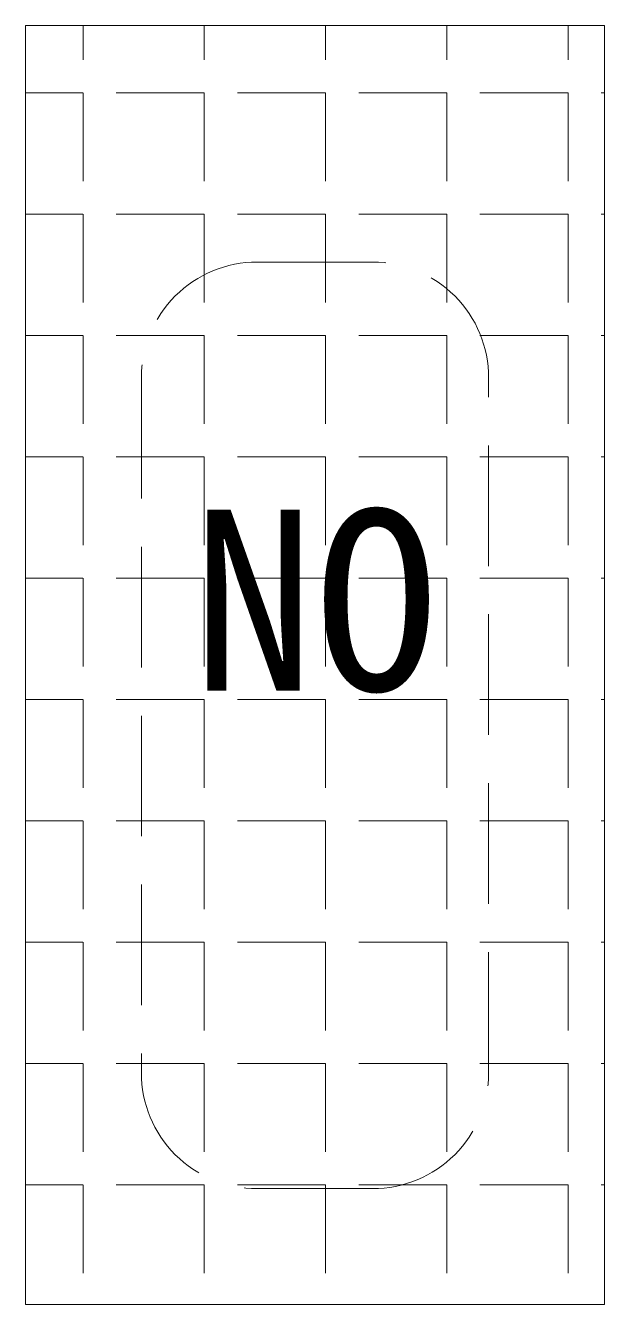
# Model space of a CAD drawing. Header units: millimetres. Extents: x -1.2 to 1.2, y 0 to 5.3.
import ezdxf
from ezdxf.enums import TextEntityAlignment as Align

# ---------------------------------------------------------------- set-up
doc = ezdxf.new("R2010")
doc.units = ezdxf.units.MM
doc.header["$LTSCALE"] = 1000
doc.header["$MEASUREMENT"] = 0
doc.linetypes.add('DASH', pattern=[0.35, 0.25, -0.1])
doc.layers.add('停车-住宅', color=7, linetype='DASH', lineweight=0)
doc.styles.add('黑体', font='simhei.ttf')

msp = doc.modelspace()

# ---------------------------------------------------------------- hatches: boundary and pattern name
at = {"layer": '停车-住宅', "ltscale": 2}
h = msp.add_hatch(dxfattribs=at)
h.set_pattern_fill('ANGLE', color=108, scale=0.144, angle=180)
h.set_pattern_definition([(180, (-23476.2625, -10035.27413), (-1e-16, -0.502920011), [0.365760008, -0.137160003]), (270, (-23476.2625, -10035.27413), (0.502920011, -1e-16), [0.365760008, -0.137160003])])
h.paths.add_polyline_path([(1.2, 0), (1.2, 5.3), (-1.2, 5.3), (-1.2, 0)])

# ---------------------------------------------------------------- linework, layer by layer
at = {"layer": '停车-住宅', "linetype": 'ByBlock'}
msp.add_lwpolyline([(1.2, 0), (1.2, 5.3), (-1.2, 5.3), (-1.2, 0)], close=True, dxfattribs=at)
at = {"layer": '停车-住宅', "ltscale": 0.002}
msp.add_lwpolyline([(0.72, 0.96), (0.72, 3.84, 0.414214), (0.24, 4.32), (-0.24, 4.32, 0.414214), (-0.72, 3.84), (-0.72, 0.96, 0.414214), (-0.24, 0.48), (0.24, 0.48, 0.414214)], format="xyb", close=True, dxfattribs=at)

# ---------------------------------------------------------------- texts
at = {"style": '黑体'}
msp.add_attdef('NO', text='', height=0.75, dxfattribs=at).set_placement((0, 2.544), align=Align.CENTER)

doc.saveas('drawing.dxf')
